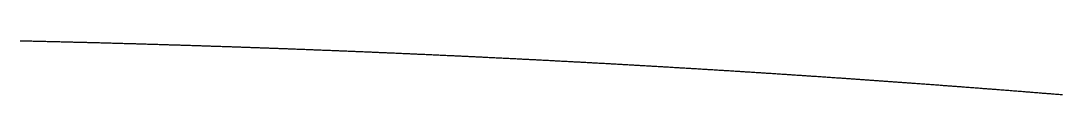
# Model space of a CAD drawing. Extents: x 6805096 to 46905100, y -25788412 to -58651.
# Drawn here: x 27805323 to 31115531, y -242773 to -72331 of the extents above; entities that cross this region are included whole.
import ezdxf

# ---------------------------------------------------------------- set-up
doc = ezdxf.new("R2010")
doc.units = 0

msp = doc.modelspace()

# ---------------------------------------------------------------- linework, layer by layer
at = {"layer": 'Layer 1'}
for p, q in [((27807176.911438, -72413.077651), (27803468.530055, -72331.297806)), ((27810885.290159, -72495.101242), (27807176.911438, -72413.077651)), ((27814593.666208, -72577.368578), (27810885.290159, -72495.101242)), ((27818302.039571, -72659.879661), (27814593.666208, -72577.368578)), ((27822010.410236, -72742.63449), (27818302.039571, -72659.879661)), ((27825718.778192, -72825.633065), (27822010.410236, -72742.63449)), ((27829427.143426, -72908.875387), (27825718.778192, -72825.633065)), ((27833135.505927, -72992.361457), (27829427.143426, -72908.875387)), ((27836843.865681, -73076.091274), (27833135.505927, -72992.361457)), ((27840552.222678, -73160.064838), (27836843.865681, -73076.091274)), ((27844260.576904, -73244.282151), (27840552.222678, -73160.064838)), ((27847968.928348, -73328.743212), (27844260.576904, -73244.282151)), ((27851677.276998, -73413.448022), (27847968.928348, -73328.743212)), ((27855385.622841, -73498.39658), (27851677.276998, -73413.448022)), ((27859093.965866, -73583.588888), (27855385.622841, -73498.39658)), ((27862802.30606, -73669.024945), (27859093.965866, -73583.588888)), ((27866510.643412, -73754.704752), (27862802.30606, -73669.024945)), ((27870218.977908, -73840.628309), (27866510.643412, -73754.704752)), ((27873927.309538, -73926.795617), (27870218.977908, -73840.628309)), ((27877635.638288, -74013.206675), (27873927.309538, -73926.795617)), ((27881343.964147, -74099.861484), (27877635.638288, -74013.206675)), ((27885052.287103, -74186.760044), (27881343.964147, -74099.861484)), ((27888760.607143, -74273.902356), (27885052.287103, -74186.760044)), ((27892468.924256, -74361.288419), (27888760.607143, -74273.902356)), ((27896177.238429, -74448.918234), (27892468.924256, -74361.288419)), ((27899885.549651, -74536.791802), (27896177.238429, -74448.918234)), ((27903593.857908, -74624.909123), (27899885.549651, -74536.791802)), ((27907302.16319, -74713.270196), (27903593.857908, -74624.909123)), ((27911010.465483, -74801.875023), (27907302.16319, -74713.270196)), ((27914718.764776, -74890.723603), (27911010.465483, -74801.875023)), ((27918427.061057, -74979.815937), (27914718.764776, -74890.723603)), ((27922135.354313, -75069.152025), (27918427.061057, -74979.815937)), ((27925843.644533, -75158.731868), (27922135.354313, -75069.152025)), ((27929551.931704, -75248.555465), (27925843.644533, -75158.731868)), ((27933260.215815, -75338.622817), (27929551.931704, -75248.555465)), ((27936968.496853, -75428.933924), (27933260.215815, -75338.622817)), ((27940676.774805, -75519.488787), (27936968.496853, -75428.933924)), ((27944385.049661, -75610.287405), (27940676.774805, -75519.488787)), ((27948093.321407, -75701.32978), (27944385.049661, -75610.287405)), ((27951801.590032, -75792.615911), (27948093.321407, -75701.32978)), ((27955509.855523, -75884.145799), (27951801.590032, -75792.615911)), ((27959218.11787, -75975.919444), (27955509.855523, -75884.145799)), ((27962926.377058, -76067.936846), (27959218.11787, -75975.919444)), ((27966634.633077, -76160.198005), (27962926.377058, -76067.936846)), ((27970342.885913, -76252.702923), (27966634.633077, -76160.198005)), ((27974051.135556, -76345.451598), (27970342.885913, -76252.702923)), ((27977759.381993, -76438.444032), (27974051.135556, -76345.451598)), ((27981467.625211, -76531.680225), (27977759.381993, -76438.444032)), ((27985175.8652, -76625.160176), (27981467.625211, -76531.680225)), ((27988884.101945, -76718.883887), (27985175.8652, -76625.160176)), ((27992592.335437, -76812.851358), (27988884.101945, -76718.883887)), ((27996300.565661, -76907.062588), (27992592.335437, -76812.851358)), ((28000008.792607, -77001.517578), (27996300.565661, -76907.062588)), ((28003717.016262, -77096.216329), (28000008.792607, -77001.517578)), ((28007425.236614, -77191.158841), (28003717.016262, -77096.216329)), ((28011133.453651, -77286.345113), (28007425.236614, -77191.158841)), ((28014841.667361, -77381.775147), (28011133.453651, -77286.345113)), ((28018549.877732, -77477.448942), (28014841.667361, -77381.775147)), ((28022258.084751, -77573.3665), (28018549.877732, -77477.448942)), ((28025966.288406, -77669.527819), (28022258.084751, -77573.3665)), ((28029674.488686, -77765.932901), (28025966.288406, -77669.527819)), ((28033382.685578, -77862.581745), (28029674.488686, -77765.932901)), ((28037090.879071, -77959.474353), (28033382.685578, -77862.581745)), ((28040799.069151, -78056.610724), (28037090.879071, -77959.474353)), ((28044507.255808, -78153.990858), (28040799.069151, -78056.610724)), ((28048215.439028, -78251.614757), (28044507.255808, -78153.990858)), ((28051923.6188, -78349.482419), (28048215.439028, -78251.614757)), ((28055631.795111, -78447.593846), (28051923.6188, -78349.482419)), ((28059339.96795, -78545.949038), (28055631.795111, -78447.593846)), ((28063048.137305, -78644.547994), (28059339.96795, -78545.949038)), ((28066756.303162, -78743.390717), (28063048.137305, -78644.547994)), ((28070464.465511, -78842.477204), (28066756.303162, -78743.390717)), ((28074172.624339, -78941.807458), (28070464.465511, -78842.477204)), ((28077880.779634, -79041.381478), (28074172.624339, -78941.807458)), ((28081588.931384, -79141.199264), (28077880.779634, -79041.381478)), ((28085297.079576, -79241.260817), (28081588.931384, -79141.199264)), ((28089005.224199, -79341.566137), (28085297.079576, -79241.260817)), ((28092713.36524, -79442.115224), (28089005.224199, -79341.566137)), ((28096421.502688, -79542.908079), (28092713.36524, -79442.115224)), ((28100129.636531, -79643.944702), (28096421.502688, -79542.908079)), ((28103837.766755, -79745.225093), (28100129.636531, -79643.944702)), ((28107545.893349, -79846.749252), (28103837.766755, -79745.225093)), ((28111254.016302, -79948.517181), (28107545.893349, -79846.749252)), ((28114962.1356, -80050.528878), (28111254.016302, -79948.517181)), ((28118670.251232, -80152.784345), (28114962.1356, -80050.528878)), ((28122378.363185, -80255.283581), (28118670.251232, -80152.784345)), ((28126086.471449, -80358.026588), (28122378.363185, -80255.283581)), ((28129794.576009, -80461.013364), (28126086.471449, -80358.026588)), ((28133502.676855, -80564.243911), (28129794.576009, -80461.013364)), ((28137210.773974, -80667.718229), (28133502.676855, -80564.243911)), ((28140918.867354, -80771.436318), (28137210.773974, -80667.718229)), ((28144626.956983, -80875.398178), (28140918.867354, -80771.436318)), ((28148335.042849, -80979.60381), (28144626.956983, -80875.398178)), ((28152043.124939, -81084.053214), (28148335.042849, -80979.60381)), ((28155751.203242, -81188.74639), (28152043.124939, -81084.053214)), ((28159459.277746, -81293.683339), (28155751.203242, -81188.74639)), ((28163167.348438, -81398.86406), (28159459.277746, -81293.683339)), ((28166875.415307, -81504.288554), (28163167.348438, -81398.86406)), ((28170583.47834, -81609.956822), (28166875.415307, -81504.288554)), ((28174291.537524, -81715.868864), (28170583.47834, -81609.956822)), ((28177999.592849, -81822.024679), (28174291.537524, -81715.868864)), ((28181707.644302, -81928.424269), (28177999.592849, -81822.024679)), ((28185415.69187, -82035.067633), (28181707.644302, -81928.424269)), ((28189123.735542, -82141.954773), (28185415.69187, -82035.067633)), ((28192831.775305, -82249.085687), (28189123.735542, -82141.954773)), ((28196539.811148, -82356.460376), (28192831.775305, -82249.085687)), ((28200247.843058, -82464.078842), (28196539.811148, -82356.460376)), ((28203955.871024, -82571.941083), (28200247.843058, -82464.078842)), ((28207663.895032, -82680.047101), (28203955.871024, -82571.941083)), ((28211371.915072, -82788.396895), (28207663.895032, -82680.047101)), ((28215079.93113, -82896.990466), (28211371.915072, -82788.396895)), ((28218787.943195, -83005.827814), (28215079.93113, -82896.990466)), ((28222495.951255, -83114.908939), (28218787.943195, -83005.827814)), ((28226203.955298, -83224.233842), (28222495.951255, -83114.908939)), ((28229911.95531, -83333.802523), (28226203.955298, -83224.233842)), ((28233619.951281, -83443.614983), (28229911.95531, -83333.802523)), ((28237327.943199, -83553.671221), (28233619.951281, -83443.614983)), ((28241035.93105, -83663.971238), (28237327.943199, -83553.671221)), ((28244743.914824, -83774.515034), (28241035.93105, -83663.971238)), ((28248451.894507, -83885.302609), (28244743.914824, -83774.515034)), ((28252159.870088, -83996.333964), (28248451.894507, -83885.302609)), ((28255867.841555, -84107.609099), (28252159.870088, -83996.333964)), ((28259575.808895, -84219.128015), (28255867.841555, -84107.609099)), ((28263283.772097, -84330.890711), (28259575.808895, -84219.128015)), ((28266991.731148, -84442.897188), (28263283.772097, -84330.890711)), ((28270699.686036, -84555.147446), (28266991.731148, -84442.897188)), ((28274407.636749, -84667.641485), (28270699.686036, -84555.147446)), ((28278115.583276, -84780.379306), (28274407.636749, -84667.641485)), ((28281823.525603, -84893.36091), (28278115.583276, -84780.379306)), ((28285531.463719, -85006.586295), (28281823.525603, -84893.36091)), ((28289239.397611, -85120.055463), (28285531.463719, -85006.586295)), ((28292947.327269, -85233.768414), (28289239.397611, -85120.055463)), ((28296655.252678, -85347.725149), (28292947.327269, -85233.768414)), ((28300363.173829, -85461.925666), (28296655.252678, -85347.725149)), ((28304071.090707, -85576.369968), (28300363.173829, -85461.925666)), ((28307779.003301, -85691.058053), (28304071.090707, -85576.369968)), ((28311486.9116, -85805.989923), (28307779.003301, -85691.058053)), ((28315194.81559, -85921.165577), (28311486.9116, -85805.989923)), ((28318902.71526, -86036.585017), (28315194.81559, -85921.165577)), ((28322610.610598, -86152.248241), (28318902.71526, -86036.585017)), ((28326318.501591, -86268.155251), (28322610.610598, -86152.248241)), ((28330026.388228, -86384.306047), (28326318.501591, -86268.155251)), ((28333734.270496, -86500.700628), (28330026.388228, -86384.306047)), ((28337442.148384, -86617.338997), (28333734.270496, -86500.700628)), ((28341150.021878, -86734.221151), (28337442.148384, -86617.338997)), ((28344857.890968, -86851.347093), (28341150.021878, -86734.221151)), ((28348565.75564, -86968.716822), (28344857.890968, -86851.347093)), ((28352273.615883, -87086.330338), (28348565.75564, -86968.716822)), ((28355981.471685, -87204.187642), (28352273.615883, -87086.330338)), ((28359689.323034, -87322.288735), (28355981.471685, -87204.187642)), ((28363397.169917, -87440.633615), (28359689.323034, -87322.288735)), ((28367105.012322, -87559.222284), (28363397.169917, -87440.633615)), ((28370812.850238, -87678.054743), (28367105.012322, -87559.222284)), ((28374520.683651, -87797.13099), (28370812.850238, -87678.054743)), ((28378228.512551, -87916.451027), (28374520.683651, -87797.13099)), ((28381936.336925, -88036.014853), (28378228.512551, -87916.451027)), ((28385644.15676, -88155.82247), (28381936.336925, -88036.014853)), ((28389351.972046, -88275.873877), (28385644.15676, -88155.82247)), ((28393059.782768, -88396.169075), (28389351.972046, -88275.873877)), ((28396767.588917, -88516.708064), (28393059.782768, -88396.169075)), ((28400475.390478, -88637.490844), (28396767.588917, -88516.708064)), ((28404183.187441, -88758.517415), (28400475.390478, -88637.490844)), ((28407890.979793, -88879.787779), (28404183.187441, -88758.517415)), ((28411598.767522, -89001.301934), (28407890.979793, -88879.787779)), ((28415306.550616, -89123.059882), (28411598.767522, -89001.301934)), ((28419014.329063, -89245.061622), (28415306.550616, -89123.059882)), ((28422722.102851, -89367.307156), (28419014.329063, -89245.061622)), ((28426429.871967, -89489.796483), (28422722.102851, -89367.307156)), ((28430137.636399, -89612.529603), (28426429.871967, -89489.796483)), ((28433845.396136, -89735.506517), (28430137.636399, -89612.529603)), ((28437553.151166, -89858.727225), (28433845.396136, -89735.506517)), ((28441260.901475, -89982.191728), (28437553.151166, -89858.727225)), ((28444968.647052, -90105.900025), (28441260.901475, -89982.191728)), ((28448676.387886, -90229.852117), (28444968.647052, -90105.900025)), ((28452384.123963, -90354.048005), (28448676.387886, -90229.852117)), ((28456091.855272, -90478.487688), (28452384.123963, -90354.048005)), ((28459799.581801, -90603.171167), (28456091.855272, -90478.487688)), ((28463507.303537, -90728.098442), (28459799.581801, -90603.171167)), ((28467215.020468, -90853.269513), (28463507.303537, -90728.098442)), ((28470922.732583, -90978.684381), (28467215.020468, -90853.269513)), ((28474630.439869, -91104.343047), (28470922.732583, -90978.684381)), ((28478338.142314, -91230.245509), (28474630.439869, -91104.343047)), ((28482045.839906, -91356.391769), (28478338.142314, -91230.245509)), ((28485753.532632, -91482.781827), (28482045.839906, -91356.391769)), ((28489461.220482, -91609.415683), (28485753.532632, -91482.781827)), ((28493168.903442, -91736.293338), (28489461.220482, -91609.415683)), ((28496876.5815, -91863.414791), (28493168.903442, -91736.293338)), ((28500584.254645, -91990.780043), (28496876.5815, -91863.414791)), ((28504291.922865, -92118.389095), (28500584.254645, -91990.780043)), ((28507999.586146, -92246.241946), (28504291.922865, -92118.389095)), ((28511707.244477, -92374.338597), (28507999.586146, -92246.241946)), ((28515414.897847, -92502.679048), (28511707.244477, -92374.338597)), ((28519122.546242, -92631.263299), (28515414.897847, -92502.679048)), ((28522830.189651, -92760.091352), (28519122.546242, -92631.263299)), ((28526537.828062, -92889.163205), (28522830.189651, -92760.091352)), ((28530245.461462, -93018.47886), (28526537.828062, -92889.163205)), ((28533953.08984, -93148.038316), (28530245.461462, -93018.47886)), ((28537660.713183, -93277.841574), (28533953.08984, -93148.038316)), ((28541368.331479, -93407.888635), (28537660.713183, -93277.841574)), ((28545075.944716, -93538.179498), (28541368.331479, -93407.888635)), ((28548783.552882, -93668.714163), (28545075.944716, -93538.179498)), ((28552491.155965, -93799.492632), (28548783.552882, -93668.714163)), ((28556198.753953, -93930.514904), (28552491.155965, -93799.492632)), ((28559906.346833, -94061.780979), (28556198.753953, -93930.514904)), ((28563613.934594, -94193.290859), (28559906.346833, -94061.780979)), ((28567321.517223, -94325.044543), (28563613.934594, -94193.290859)), ((28571029.094709, -94457.042031), (28567321.517223, -94325.044543)), ((28574736.667038, -94589.283324), (28571029.094709, -94457.042031)), ((28578444.2342, -94721.768422), (28574736.667038, -94589.283324)), ((28582151.796182, -94854.497325), (28578444.2342, -94721.768422)), ((28585859.352972, -94987.470034), (28582151.796182, -94854.497325)), ((28589566.904557, -95120.686549), (28585859.352972, -94987.470034)), ((28593274.450926, -95254.14687), (28589566.904557, -95120.686549)), ((28596981.992067, -95387.850998), (28593274.450926, -95254.14687)), ((28600689.527967, -95521.798932), (28596981.992067, -95387.850998)), ((28604397.058615, -95655.990674), (28600689.527967, -95521.798932)), ((28608104.583997, -95790.426223), (28604397.058615, -95655.990674)), ((28611812.104103, -95925.105579), (28608104.583997, -95790.426223)), ((28615519.61892, -96060.028744), (28611812.104103, -95925.105579)), ((28619227.128435, -96195.195716), (28615519.61892, -96060.028744)), ((28622934.632637, -96330.606498), (28619227.128435, -96195.195716)), ((28626642.131514, -96466.261088), (28622934.632637, -96330.606498)), ((28630349.625054, -96602.159487), (28626642.131514, -96466.261088)), ((28634057.113244, -96738.301695), (28630349.625054, -96602.159487)), ((28637764.596072, -96874.687713), (28634057.113244, -96738.301695)), ((28641472.073527, -97011.317541), (28637764.596072, -96874.687713)), ((28645179.545595, -97148.19118), (28641472.073527, -97011.317541)), ((28648887.012266, -97285.308629), (28645179.545595, -97148.19118)), ((28652594.473526, -97422.669888), (28648887.012266, -97285.308629)), ((28656301.929364, -97560.274959), (28652594.473526, -97422.669888)), ((28660009.379768, -97698.123841), (28656301.929364, -97560.274959)), ((28663716.824726, -97836.216535), (28660009.379768, -97698.123841)), ((28667424.264225, -97974.553041), (28663716.824726, -97836.216535)), ((28671131.698253, -98113.133359), (28667424.264225, -97974.553041)), ((28674839.126798, -98251.95749), (28671131.698253, -98113.133359)), ((28678546.549849, -98391.025433), (28674839.126798, -98251.95749)), ((28682253.967393, -98530.33719), (28678546.549849, -98391.025433)), ((28685961.379417, -98669.89276), (28682253.967393, -98530.33719)), ((28689668.78591, -98809.692144), (28685961.379417, -98669.89276)), ((28693376.18686, -98949.735342), (28689668.78591, -98809.692144)), ((28697083.582255, -99090.022354), (28693376.18686, -98949.735342)), ((28700790.972082, -99230.55318), (28697083.582255, -99090.022354)), ((28704498.356329, -99371.327822), (28700790.972082, -99230.55318)), ((28708205.734984, -99512.346278), (28704498.356329, -99371.327822)), ((28711913.108036, -99653.60855), (28708205.734984, -99512.346278)), ((28715620.475472, -99795.114638), (28711913.108036, -99653.60855)), ((28719327.837279, -99936.864541), (28715620.475472, -99795.114638)), ((28723035.193447, -100078.858261), (28719327.837279, -99936.864541)), ((28726742.543962, -100221.095798), (28723035.193447, -100078.858261)), ((28730449.888812, -100363.577151), (28726742.543962, -100221.095798)), ((28734157.227986, -100506.302322), (28730449.888812, -100363.577151)), ((28737864.561472, -100649.27131), (28734157.227986, -100506.302322)), ((28741571.889256, -100792.484116), (28737864.561472, -100649.27131)), ((28745279.211328, -100935.94074), (28741571.889256, -100792.484116)), ((28748986.527675, -101079.641182), (28745279.211328, -100935.94074)), ((28752693.838285, -101223.585443), (28748986.527675, -101079.641182)), ((28756401.143145, -101367.773522), (28752693.838285, -101223.585443)), ((28760108.442245, -101512.205421), (28756401.143145, -101367.773522)), ((28763815.73557, -101656.881139), (28760108.442245, -101512.205421)), ((28767523.023111, -101801.800677), (28763815.73557, -101656.881139)), ((28771230.304853, -101946.964035), (28767523.023111, -101801.800677)), ((28774937.580786, -102092.371213), (28771230.304853, -101946.964035)), ((28778644.850897, -102238.022212), (28774937.580786, -102092.371213)), ((28782352.115174, -102383.917032), (28778644.850897, -102238.022212)), ((28786059.373605, -102530.055673), (28782352.115174, -102383.917032)), ((28789766.626178, -102676.438136), (28786059.373605, -102530.055673)), ((28793473.872881, -102823.06442), (28789766.626178, -102676.438136)), ((28797181.113701, -102969.934526), (28793473.872881, -102823.06442)), ((28800888.348626, -103117.048455), (28797181.113701, -102969.934526)), ((28804595.577645, -103264.406206), (28800888.348626, -103117.048455)), ((28808302.800745, -103412.00778), (28804595.577645, -103264.406206)), ((28812010.017915, -103559.853178), (28808302.800745, -103412.00778)), ((28815717.229141, -103707.942399), (28812010.017915, -103559.853178)), ((28819424.434412, -103856.275443), (28815717.229141, -103707.942399)), ((28823131.633717, -104004.852312), (28819424.434412, -103856.275443)), ((28826838.827041, -104153.673005), (28823131.633717, -104004.852312)), ((28830546.014375, -104302.737523), (28826838.827041, -104153.673005)), ((28834253.195705, -104452.045865), (28830546.014375, -104302.737523)), ((28837960.371019, -104601.598033), (28834253.195705, -104452.045865)), ((28841667.540306, -104751.394027), (28837960.371019, -104601.598033)), ((28845374.703553, -104901.433846), (28841667.540306, -104751.394027)), ((28849081.860747, -105051.717491), (28845374.703553, -104901.433846)), ((28852789.011878, -105202.244963), (28849081.860747, -105051.717491)), ((28856496.156933, -105353.016261), (28852789.011878, -105202.244963)), ((28860203.295899, -105504.031386), (28856496.156933, -105353.016261)), ((28863910.428765, -105655.290339), (28860203.295899, -105504.031386)), ((28867617.555518, -105806.793119), (28863910.428765, -105655.290339)), ((28871324.676147, -105958.539727), (28867617.555518, -105806.793119)), ((28875031.790639, -106110.530163), (28871324.676147, -105958.539727)), ((28878738.898982, -106262.764427), (28875031.790639, -106110.530163)), ((28882446.001165, -106415.24252), (28878738.898982, -106262.764427)), ((28886153.097174, -106567.964442), (28882446.001165, -106415.24252)), ((28889860.186998, -106720.930193), (28886153.097174, -106567.964442)), ((28893567.270625, -106874.139774), (28889860.186998, -106720.930193)), ((28897274.348042, -107027.593184), (28893567.270625, -106874.139774)), ((28900981.419238, -107181.290425), (28897274.348042, -107027.593184)), ((28904688.484201, -107335.231496), (28900981.419238, -107181.290425)), ((28908395.542917, -107489.416398), (28904688.484201, -107335.231496)), ((28912102.595376, -107643.845131), (28908395.542917, -107489.416398)), ((28915809.641565, -107798.517695), (28912102.595376, -107643.845131)), ((28919516.681472, -107953.43409), (28915809.641565, -107798.517695)), ((28923223.715085, -108108.594318), (28919516.681472, -107953.43409)), ((28926930.742391, -108263.998377), (28923223.715085, -108108.594318)), ((28930637.763379, -108419.646269), (28926930.742391, -108263.998377)), ((28934344.778037, -108575.537994), (28930637.763379, -108419.646269)), ((28938051.786352, -108731.673551), (28934344.778037, -108575.537994)), ((28941758.788312, -108888.052942), (28938051.786352, -108731.673551)), ((28945465.783906, -109044.676167), (28941758.788312, -108888.052942)), ((28949172.77312, -109201.543225), (28945465.783906, -109044.676167)), ((28952879.755944, -109358.654118), (28949172.77312, -109201.543225)), ((28956586.732364, -109516.008845), (28952879.755944, -109358.654118)), ((28960293.702369, -109673.607406), (28956586.732364, -109516.008845)), ((28964000.665947, -109831.449803), (28960293.702369, -109673.607406)), ((28967707.623085, -109989.536035), (28964000.665947, -109831.449803)), ((28971414.573772, -110147.866103), (28967707.623085, -109989.536035)), ((28975121.517995, -110306.440006), (28971414.573772, -110147.866103)), ((28978828.455742, -110465.257746), (28975121.517995, -110306.440006)), ((28982535.387002, -110624.319322), (28978828.455742, -110465.257746)), ((28986242.311761, -110783.624735), (28982535.387002, -110624.319322)), ((28989949.230008, -110943.173985), (28986242.311761, -110783.624735)), ((28993656.141731, -111102.967072), (28989949.230008, -110943.173985)), ((28997363.046918, -111263.003996), (28993656.141731, -111102.967072)), ((29001069.945556, -111423.284759), (28997363.046918, -111263.003996)), ((29004776.837633, -111583.80936), (29001069.945556, -111423.284759)), ((29008483.723138, -111744.577799), (29004776.837633, -111583.80936)), ((29012190.602058, -111905.590077), (29008483.723138, -111744.577799)), ((29015897.474382, -112066.846194), (29012190.602058, -111905.590077)), ((29019604.340096, -112228.346151), (29015897.474382, -112066.846194)), ((29023311.199189, -112390.089947), (29019604.340096, -112228.346151)), ((29027018.051649, -112552.077583), (29023311.199189, -112390.089947)), ((29030724.897463, -112714.309059), (29027018.051649, -112552.077583)), ((29034431.73662, -112876.784375), (29030724.897463, -112714.309059)), ((29038138.569108, -113039.503533), (29034431.73662, -112876.784375)), ((29041845.394913, -113202.466531), (29038138.569108, -113039.503533)), ((29045552.214025, -113365.673371), (29041845.394913, -113202.466531)), ((29049259.026431, -113529.124053), (29045552.214025, -113365.673371)), ((29052965.832119, -113692.818576), (29049259.026431, -113529.124053)), ((29056672.631077, -113856.756941), (29052965.832119, -113692.818576)), ((29060379.423293, -114020.939149), (29056672.631077, -113856.756941)), ((29064086.208755, -114185.3652), (29060379.423293, -114020.939149)), ((29067792.98745, -114350.035094), (29064086.208755, -114185.3652)), ((29071499.759366, -114514.948832), (29067792.98745, -114350.035094)), ((29075206.524492, -114680.106412), (29071499.759366, -114514.948832)), ((29078913.282815, -114845.507837), (29075206.524492, -114680.106412)), ((29082620.034323, -115011.153106), (29078913.282815, -114845.507837)), ((29086326.779004, -115177.04222), (29082620.034323, -115011.153106)), ((29090033.516846, -115343.175179), (29086326.779004, -115177.04222)), ((29093740.247837, -115509.551982), (29090033.516846, -115343.175179)), ((29097446.971964, -115676.172631), (29093740.247837, -115509.551982)), ((29101153.689216, -115843.037125), (29097446.971964, -115676.172631)), ((29104860.399581, -116010.145466), (29101153.689216, -115843.037125)), ((29108567.103046, -116177.497653), (29104860.399581, -116010.145466)), ((29112273.799599, -116345.093686), (29108567.103046, -116177.497653)), ((29115980.489228, -116512.933566), (29112273.799599, -116345.093686)), ((29119687.171921, -116681.017293), (29115980.489228, -116512.933566)), ((29123393.847666, -116849.344868), (29119687.171921, -116681.017293)), ((29127100.516451, -117017.91629), (29123393.847666, -116849.344868)), ((29130807.178264, -117186.73156), (29127100.516451, -117017.91629)), ((29134513.833092, -117355.790679), (29130807.178264, -117186.73156)), ((29138220.480924, -117525.093646), (29134513.833092, -117355.790679)), ((29141927.121747, -117694.640462), (29138220.480924, -117525.093646)), ((29145633.755549, -117864.431127), (29141927.121747, -117694.640462)), ((29149340.382318, -118034.465641), (29145633.755549, -117864.431127)), ((29153047.002043, -118204.744005), (29149340.382318, -118034.465641)), ((29156753.61471, -118375.26622), (29153047.002043, -118204.744005)), ((29160460.220308, -118546.032284), (29156753.61471, -118375.26622)), ((29164166.818825, -118717.042199), (29160460.220308, -118546.032284)), ((29167873.410248, -118888.295965), (29164166.818825, -118717.042199)), ((29171579.994566, -119059.793582), (29167873.410248, -118888.295965)), ((29175286.571767, -119231.53505), (29171579.994566, -119059.793582)), ((29178993.141837, -119403.52037), (29175286.571767, -119231.53505)), ((29182699.704766, -119575.749542), (29178993.141837, -119403.52037)), ((29186406.26054, -119748.222567), (29182699.704766, -119575.749542)), ((29190112.809149, -119920.939443), (29186406.26054, -119748.222567)), ((29193819.350579, -120093.900173), (29190112.809149, -119920.939443)), ((29197525.88482, -120267.104756), (29193819.350579, -120093.900173)), ((29201232.411857, -120440.553193), (29197525.88482, -120267.104756)), ((29204938.93168, -120614.245483), (29201232.411857, -120440.553193)), ((29208645.444277, -120788.181627), (29204938.93168, -120614.245483)), ((29212351.949635, -120962.361625), (29208645.444277, -120788.181627)), ((29216058.447742, -121136.785478), (29212351.949635, -120962.361625)), ((29219764.938586, -121311.453186), (29216058.447742, -121136.785478)), ((29223471.422155, -121486.36475), (29219764.938586, -121311.453186)), ((29227177.898437, -121661.520168), (29223471.422155, -121486.36475)), ((29230884.367419, -121836.919442), (29227177.898437, -121661.520168)), ((29234590.82909, -122012.562573), (29230884.367419, -121836.919442)), ((29238297.283438, -122188.449559), (29234590.82909, -122012.562573)), ((29242003.73045, -122364.580403), (29238297.283438, -122188.449559)), ((29245710.170114, -122540.955103), (29242003.73045, -122364.580403)), ((29249416.602419, -122717.57366), (29245710.170114, -122540.955103)), ((29253123.027351, -122894.436075), (29249416.602419, -122717.57366)), ((29256829.4449, -123071.542348), (29253123.027351, -122894.436075)), ((29260535.855052, -123248.892478), (29256829.4449, -123071.542348)), ((29264242.257796, -123426.486467), (29260535.855052, -123248.892478)), ((29267948.653119, -123604.324315), (29264242.257796, -123426.486467)), ((29271655.04101, -123782.406021), (29267948.653119, -123604.324315)), ((29275361.421457, -123960.731587), (29271655.04101, -123782.406021)), ((29279067.794447, -124139.301012), (29275361.421457, -123960.731587)), ((29282774.159968, -124318.114297), (29279067.794447, -124139.301012)), ((29286480.518008, -124497.171442), (29282774.159968, -124318.114297)), ((29290186.868555, -124676.472448), (29286480.518008, -124497.171442)), ((29293893.211597, -124856.017314), (29290186.868555, -124676.472448)), ((29297599.547121, -125035.806041), (29293893.211597, -124856.017314)), ((29301305.875116, -125215.838629), (29297599.547121, -125035.806041)), ((29305012.19557, -125396.115079), (29301305.875116, -125215.838629)), ((29308718.50847, -125576.63539), (29305012.19557, -125396.115079)), ((29312424.813804, -125757.399564), (29308718.50847, -125576.63539)), ((29316131.111561, -125938.4076), (29312424.813804, -125757.399564)), ((29319837.401728, -126119.659499), (29316131.111561, -125938.4076)), ((29323543.684292, -126301.15526), (29319837.401728, -126119.659499)), ((29327249.959243, -126482.894885), (29323543.684292, -126301.15526)), ((29330956.226567, -126664.878373), (29327249.959243, -126482.894885)), ((29334662.486253, -126847.105725), (29330956.226567, -126664.878373)), ((29338368.738288, -127029.576942), (29334662.486253, -126847.105725)), ((29342074.982661, -127212.292022), (29338368.738288, -127029.576942)), ((29345781.219359, -127395.250967), (29342074.982661, -127212.292022)), ((29349487.44837, -127578.453778), (29345781.219359, -127395.250967)), ((29353193.669682, -127761.900453), (29349487.44837, -127578.453778)), ((29356899.883284, -127945.590994), (29353193.669682, -127761.900453)), ((29360606.089162, -128129.525401), (29356899.883284, -127945.590994)), ((29364312.287305, -128313.703674), (29360606.089162, -128129.525401)), ((29368018.4777, -128498.125813), (29364312.287305, -128313.703674)), ((29371724.660336, -128682.791819), (29368018.4777, -128498.125813)), ((29375430.835201, -128867.701693), (29371724.660336, -128682.791819)), ((29379137.002282, -129052.855433), (29375430.835201, -128867.701693)), ((29382843.161567, -129238.253041), (29379137.002282, -129052.855433)), ((29386549.313044, -129423.894516), (29382843.161567, -129238.253041)), ((29390255.456701, -129609.77986), (29386549.313044, -129423.894516)), ((29393961.592526, -129795.909072), (29390255.456701, -129609.77986)), ((29397667.720507, -129982.282153), (29393961.592526, -129795.909072)), ((29401373.840631, -130168.899103), (29397667.720507, -129982.282153)), ((29405079.952887, -130355.759923), (29401373.840631, -130168.899103)), ((29408786.057262, -130542.864611), (29405079.952887, -130355.759923)), ((29412492.153745, -130730.21317), (29408786.057262, -130542.864611)), ((29416198.242323, -130917.805599), (29412492.153745, -130730.21317)), ((29419904.322984, -131105.641898), (29416198.242323, -130917.805599)), ((29423610.395716, -131293.722068), (29419904.322984, -131105.641898)), ((29427316.460506, -131482.046109), (29423610.395716, -131293.722068)), ((29431022.517344, -131670.614021), (29427316.460506, -131482.046109)), ((29434728.566216, -131859.425805), (29431022.517344, -131670.614021)), ((29438434.607111, -132048.481461), (29434728.566216, -131859.425805)), ((29442140.640016, -132237.780989), (29438434.607111, -132048.481461)), ((29445846.66492, -132427.324389), (29442140.640016, -132237.780989)), ((29449552.68181, -132617.111662), (29445846.66492, -132427.324389)), ((29453258.690674, -132807.142808), (29449552.68181, -132617.111662)), ((29456964.6915, -132997.417828), (29453258.690674, -132807.142808)), ((29460670.684276, -133187.936721), (29456964.6915, -132997.417828)), ((29464376.668989, -133378.699488), (29460670.684276, -133187.936721)), ((29468082.645628, -133569.706129), (29464376.668989, -133378.699488)), ((29471788.614181, -133760.956644), (29468082.645628, -133569.706129)), ((29475494.574636, -133952.451034), (29471788.614181, -133760.956644)), ((29479200.526979, -134144.1893), (29475494.574636, -133952.451034)), ((29482906.4712, -134336.17144), (29479200.526979, -134144.1893)), ((29486612.407286, -134528.397457), (29482906.4712, -134336.17144)), ((29490318.335225, -134720.867349), (29486612.407286, -134528.397457)), ((29494024.255005, -134913.581117), (29490318.335225, -134720.867349)), ((29497730.166614, -135106.538762), (29494024.255005, -134913.581117)), ((29501436.070039, -135299.740284), (29497730.166614, -135106.538762)), ((29505141.965269, -135493.185682), (29501436.070039, -135299.740284)), ((29508847.852291, -135686.874958), (29505141.965269, -135493.185682)), ((29512553.731094, -135880.808112), (29508847.852291, -135686.874958)), ((29516259.601665, -136074.985144), (29512553.731094, -135880.808112)), ((29519965.463992, -136269.406054), (29516259.601665, -136074.985144)), ((29523671.318063, -136464.070842), (29519965.463992, -136269.406054)), ((29527377.163866, -136658.979509), (29523671.318063, -136464.070842)), ((29531083.001389, -136854.132055), (29527377.163866, -136658.979509)), ((29534788.830619, -137049.528481), (29531083.001389, -136854.132055)), ((29538494.651545, -137245.168786), (29534788.830619, -137049.528481)), ((29542200.464155, -137441.052971), (29538494.651545, -137245.168786)), ((29545906.268436, -137637.181036), (29542200.464155, -137441.052971)), ((29549612.064376, -137833.552982), (29545906.268436, -137637.181036)), ((29553317.851963, -138030.168809), (29549612.064376, -137833.552982)), ((29557023.631186, -138227.028516), (29553317.851963, -138030.168809)), ((29560729.402031, -138424.132105), (29557023.631186, -138227.028516)), ((29564435.164487, -138621.479576), (29560729.402031, -138424.132105)), ((29568140.918542, -138819.070929), (29564435.164487, -138621.479576)), ((29571846.664183, -139016.906164), (29568140.918542, -138819.070929)), ((29575552.401399, -139214.985281), (29571846.664183, -139016.906164)), ((29579258.130177, -139413.308282), (29575552.401399, -139214.985281)), ((29582963.850506, -139611.875165), (29579258.130177, -139413.308282)), ((29586669.562372, -139810.685932), (29582963.850506, -139611.875165)), ((29590375.265765, -140009.740582), (29586669.562372, -139810.685932)), ((29594080.960671, -140209.039117), (29590375.265765, -140009.740582)), ((29597786.64708, -140408.581536), (29594080.960671, -140209.039117)), ((29601492.324978, -140608.367839), (29597786.64708, -140408.581536)), ((29605197.994353, -140808.398027), (29601492.324978, -140608.367839)), ((29608903.655195, -141008.6721), (29605197.994353, -140808.398027)), ((29612609.307489, -141209.190059), (29608903.655195, -141008.6721)), ((29616314.951225, -141409.951903), (29612609.307489, -141209.190059)), ((29620020.58639, -141610.957633), (29616314.951225, -141409.951903)), ((29623726.212972, -141812.20725), (29620020.58639, -141610.957633)), ((29627431.830959, -142013.700753), (29623726.212972, -141812.20725)), ((29631137.440339, -142215.438143), (29627431.830959, -142013.700753)), ((29634843.041099, -142417.41942), (29631137.440339, -142215.438143)), ((29638548.633228, -142619.644585), (29634843.041099, -142417.41942)), ((29642254.216714, -142822.113637), (29638548.633228, -142619.644585)), ((29645959.791544, -143024.826577), (29642254.216714, -142822.113637)), ((29649665.357706, -143227.783406), (29645959.791544, -143024.826577)), ((29653370.915188, -143430.984123), (29649665.357706, -143227.783406)), ((29657076.463979, -143634.428729), (29653370.915188, -143430.984123)), ((29660782.004065, -143838.117224), (29657076.463979, -143634.428729)), ((29664487.535436, -144042.049609), (29660782.004065, -143838.117224)), ((29668193.058078, -144246.225883), (29664487.535436, -144042.049609)), ((29671898.571979, -144450.646047), (29668193.058078, -144246.225883)), ((29675604.077128, -144655.310102), (29671898.571979, -144450.646047)), ((29679309.573513, -144860.218047), (29675604.077128, -144655.310102)), ((29683015.061121, -145065.369883), (29679309.573513, -144860.218047)), ((29686720.53994, -145270.76561), (29683015.061121, -145065.369883)), ((29690426.009958, -145476.405229), (29686720.53994, -145270.76561)), ((29694131.471163, -145682.28874), (29690426.009958, -145476.405229)), ((29697836.923542, -145888.416142), (29694131.471163, -145682.28874)), ((29701542.367085, -146094.787437), (29697836.923542, -145888.416142)), ((29705247.801778, -146301.402624), (29701542.367085, -146094.787437)), ((29708953.22761, -146508.261705), (29705247.801778, -146301.402624)), ((29712658.644568, -146715.364678), (29708953.22761, -146508.261705)), ((29716364.052641, -146922.711545), (29712658.644568, -146715.364678)), ((29720069.451815, -147130.302306), (29716364.052641, -146922.711545)), ((29723774.84208, -147338.136961), (29720069.451815, -147130.302306)), ((29727480.223422, -147546.21551), (29723774.84208, -147338.136961)), ((29731185.595831, -147754.537954), (29727480.223422, -147546.21551)), ((29734890.959293, -147963.104292), (29731185.595831, -147754.537954)), ((29738596.313797, -148171.914526), (29734890.959293, -147963.104292)), ((29742301.65933, -148380.968656), (29738596.313797, -148171.914526)), ((29746006.995881, -148590.266681), (29742301.65933, -148380.968656)), ((29749712.323437, -148799.808602), (29746006.995881, -148590.266681)), ((29753417.641987, -149009.594419), (29749712.323437, -148799.808602)), ((29757122.951517, -149219.624134), (29753417.641987, -149009.594419)), ((29760828.252016, -149429.897745), (29757122.951517, -149219.624134)), ((29764533.543473, -149640.415253), (29760828.252016, -149429.897745)), ((29768238.825874, -149851.176659), (29764533.543473, -149640.415253)), ((29771944.099207, -150062.181963), (29768238.825874, -149851.176659)), ((29775649.363462, -150273.431164), (29771944.099207, -150062.181963)), ((29779354.618624, -150484.924264), (29775649.363462, -150273.431164)), ((29783059.864683, -150696.661263), (29779354.618624, -150484.924264)), ((29786765.101626, -150908.642161), (29783059.864683, -150696.661263)), ((29790470.329441, -151120.866958), (29786765.101626, -150908.642161)), ((29794175.548117, -151333.335654), (29790470.329441, -151120.866958)), ((29797880.75764, -151546.04825), (29794175.548117, -151333.335654)), ((29801585.957998, -151759.004747), (29797880.75764, -151546.04825)), ((29805291.149181, -151972.205143), (29801585.957998, -151759.004747)), ((29808996.331175, -152185.649441), (29805291.149181, -151972.205143)), ((29812701.503968, -152399.337639), (29808996.331175, -152185.649441)), ((29816406.667549, -152613.269739), (29812701.503968, -152399.337639)), ((29820111.821905, -152827.44574), (29816406.667549, -152613.269739)), ((29823816.967024, -153041.865643), (29820111.821905, -152827.44574)), ((29827522.102894, -153256.529448), (29823816.967024, -153041.865643)), ((29831227.229503, -153471.437155), (29827522.102894, -153256.529448)), ((29834932.346839, -153686.588766), (29831227.229503, -153471.437155)), ((29838637.45489, -153901.984279), (29834932.346839, -153686.588766)), ((29842342.553643, -154117.623695), (29838637.45489, -153901.984279)), ((29846047.643086, -154333.507015), (29842342.553643, -154117.623695)), ((29849752.723208, -154549.634239), (29846047.643086, -154333.507015)), ((29853457.793996, -154766.005367), (29849752.723208, -154549.634239)), ((29857162.855438, -154982.620399), (29853457.793996, -154766.005367)), ((29860867.907522, -155199.479336), (29857162.855438, -154982.620399)), ((29864572.950236, -155416.582178), (29860867.907522, -155199.479336)), ((29868277.983568, -155633.928926), (29864572.950236, -155416.582178)), ((29871983.007505, -155851.519578), (29868277.983568, -155633.928926)), ((29875688.022036, -156069.354137), (29871983.007505, -155851.519578)), ((29879393.027149, -156287.432602), (29875688.022036, -156069.354137)), ((29883098.02283, -156505.754973), (29879393.027149, -156287.432602)), ((29886803.009069, -156724.321251), (29883098.02283, -156505.754973)), ((29890507.985853, -156943.131436), (29886803.009069, -156724.321251)), ((29894212.953171, -157162.185529), (29890507.985853, -156943.131436)), ((29897917.911009, -157381.483529), (29894212.953171, -157162.185529)), ((29901622.859356, -157601.025437), (29897917.911009, -157381.483529)), ((29905327.798199, -157820.811252), (29901622.859356, -157601.025437)), ((29909032.727527, -158040.840977), (29905327.798199, -157820.811252)), ((29912737.647328, -158261.11461), (29909032.727527, -158040.840977)), ((29916442.557589, -158481.632152), (29912737.647328, -158261.11461)), ((29920147.458298, -158702.393604), (29916442.557589, -158481.632152)), ((29923852.349443, -158923.398965), (29920147.458298, -158702.393604)), ((29927557.231012, -159144.648236), (29923852.349443, -158923.398965)), ((29931262.102994, -159366.141417), (29927557.231012, -159144.648236)), ((29934966.965375, -159587.878508), (29931262.102994, -159366.141417)), ((29938671.818143, -159809.859511), (29934966.965375, -159587.878508)), ((29942376.661288, -160032.084424), (29938671.818143, -159809.859511)), ((29946081.494796, -160254.553249), (29942376.661288, -160032.084424)), ((29949786.318655, -160477.265985), (29946081.494796, -160254.553249)), ((29953491.132853, -160700.222633), (29949786.318655, -160477.265985)), ((29957195.937379, -160923.423194), (29953491.132853, -160700.222633)), ((29960900.732219, -161146.867667), (29957195.937379, -160923.423194)), ((29964605.517363, -161370.556052), (29960900.732219, -161146.867667)), ((29968310.292797, -161594.488351), (29964605.517363, -161370.556052)), ((29972015.05851, -161818.664563), (29968310.292797, -161594.488351)), ((29975719.81449, -162043.084689), (29972015.05851, -161818.664563)), ((29979424.560724, -162267.748729), (29975719.81449, -162043.084689)), ((29983129.2972, -162492.656682), (29979424.560724, -162267.748729)), ((29986834.023907, -162717.808551), (29983129.2972, -162492.656682)), ((29990538.740832, -162943.204334), (29986834.023907, -162717.808551)), ((29994243.447962, -163168.844032), (29990538.740832, -162943.204334)), ((29997948.145287, -163394.727646), (29994243.447962, -163168.844032)), ((30001652.832794, -163620.855175), (29997948.145287, -163394.727646)), ((30005357.51047, -163847.22662), (30001652.832794, -163620.855175)), ((30009062.178304, -164073.841981), (30005357.51047, -163847.22662)), ((30012766.836284, -164300.701259), (30009062.178304, -164073.841981)), ((30016471.484397, -164527.804454), (30012766.836284, -164300.701259)), ((30020176.122631, -164755.151566), (30016471.484397, -164527.804454)), ((30023880.750974, -164982.742595), (30020176.122631, -164755.151566)), ((30027585.369414, -165210.577541), (30023880.750974, -164982.742595)), ((30031289.977939, -165438.656406), (30027585.369414, -165210.577541)), ((30034994.576537, -165666.979189), (30031289.977939, -165438.656406)), ((30038699.165196, -165895.545891), (30034994.576537, -165666.979189)), ((30042403.743904, -166124.356511), (30038699.165196, -165895.545891)), ((30046108.312648, -166353.41105), (30042403.743904, -166124.356511)), ((30049812.871416, -166582.709509), (30046108.312648, -166353.41105)), ((30053517.420196, -166812.251888), (30049812.871416, -166582.709509)), ((30057221.958977, -167042.038186), (30053517.420196, -166812.251888)), ((30060926.487746, -167272.068405), (30057221.958977, -167042.038186)), ((30064631.006491, -167502.342544), (30060926.487746, -167272.068405)), ((30068335.515199, -167732.860604), (30064631.006491, -167502.342544)), ((30072040.01386, -167963.622585), (30068335.515199, -167732.860604)), ((30075744.50246, -168194.628488), (30072040.01386, -167963.622585)), ((30079448.980987, -168425.878312), (30075744.50246, -168194.628488)), ((30083153.44943, -168657.372059), (30079448.980987, -168425.878312)), ((30086857.907776, -168889.109727), (30083153.44943, -168657.372059)), ((30090562.356013, -169121.091318), (30086857.907776, -168889.109727)), ((30094266.79413, -169353.316832), (30090562.356013, -169121.091318)), ((30097971.222113, -169585.78627), (30094266.79413, -169353.316832)), ((30101675.639951, -169818.49963), (30097971.222113, -169585.78627)), ((30105380.047632, -170051.456914), (30101675.639951, -169818.49963)), ((30109084.445144, -170284.658123), (30105380.047632, -170051.456914)), ((30112788.832474, -170518.103255), (30109084.445144, -170284.658123)), ((30116493.20961, -170751.792312), (30112788.832474, -170518.103255)), ((30120197.576541, -170985.725294), (30116493.20961, -170751.792312)), ((30123901.933254, -171219.902201), (30120197.576541, -170985.725294)), ((30127606.279737, -171454.323034), (30123901.933254, -171219.902201)), ((30131310.615978, -171688.987792), (30127606.279737, -171454.323034)), ((30135014.941965, -171923.896476), (30131310.615978, -171688.987792)), ((30138719.257686, -172159.049087), (30135014.941965, -171923.896476)), ((30142423.563128, -172394.445624), (30138719.257686, -172159.049087)), ((30146127.85828, -172630.086088), (30142423.563128, -172394.445624)), ((30149832.143129, -172865.97048), (30146127.85828, -172630.086088)), ((30153536.417663, -173102.098798), (30149832.143129, -172865.97048)), ((30157240.681871, -173338.471045), (30153536.417663, -173102.098798)), ((30160944.93574, -173575.087219), (30157240.681871, -173338.471045)), ((30164649.179258, -173811.947322), (30160944.93574, -173575.087219)), ((30168353.412412, -174049.051353), (30164649.179258, -173811.947322)), ((30172057.635192, -174286.399314), (30168353.412412, -174049.051353)), ((30175761.847584, -174523.991203), (30172057.635192, -174286.399314)), ((30179466.049576, -174761.827022), (30175761.847584, -174523.991203)), ((30183170.241157, -174999.906771), (30179466.049576, -174761.827022)), ((30186874.422315, -175238.230449), (30183170.241157, -174999.906771)), ((30190578.593036, -175476.798059), (30186874.422315, -175238.230449)), ((30194282.75331, -175715.609598), (30190578.593036, -175476.798059)), ((30197986.903123, -175954.665069), (30194282.75331, -175715.609598)), ((30201691.042465, -176193.964471), (30197986.903123, -175954.665069)), ((30205395.171322, -176433.507804), (30201691.042465, -176193.964471)), ((30209099.289683, -176673.295069), (30205395.171322, -176433.507804)), ((30212803.397536, -176913.326266), (30209099.289683, -176673.295069)), ((30216507.494868, -177153.601396), (30212803.397536, -176913.326266)), ((30220211.581667, -177394.120458), (30216507.494868, -177153.601396)), ((30223915.657921, -177634.883453), (30220211.581667, -177394.120458)), ((30227619.723619, -177875.890381), (30223915.657921, -177634.883453)), ((30231323.778747, -178117.141243), (30227619.723619, -177875.890381)), ((30235027.823295, -178358.636039), (30231323.778747, -178117.141243)), ((30238731.857249, -178600.374768), (30235027.823295, -178358.636039)), ((30242435.880598, -178842.357432), (30238731.857249, -178600.374768)), ((30246139.893329, -179084.584031), (30242435.880598, -178842.357432)), ((30249843.895431, -179327.054564), (30246139.893329, -179084.584031)), ((30253547.886891, -179569.769033), (30249843.895431, -179327.054564)), ((30257251.867698, -179812.727438), (30253547.886891, -179569.769033)), ((30260955.837838, -180055.929778), (30257251.867698, -179812.727438)), ((30264659.797301, -180299.376054), (30260955.837838, -180055.929778)), ((30268363.746073, -180543.066267), (30264659.797301, -180299.376054)), ((30272067.684144, -180787.000416), (30268363.746073, -180543.066267)), ((30275771.6115, -181031.178502), (30272067.684144, -180787.000416)), ((30279475.528129, -181275.600526), (30275771.6115, -181031.178502)), ((30283179.43402, -181520.266487), (30279475.528129, -181275.600526)), ((30286883.32916, -181765.176386), (30283179.43402, -181520.266487)), ((30290587.213538, -182010.330223), (30286883.32916, -181765.176386)), ((30294291.087141, -182255.727998), (30290587.213538, -182010.330223)), ((30297994.949956, -182501.369712), (30294291.087141, -182255.727998)), ((30301698.801973, -182747.255365), (30297994.949956, -182501.369712)), ((30305402.643178, -182993.384958), (30301698.801973, -182747.255365)), ((30309106.47356, -183239.758489), (30305402.643178, -182993.384958)), ((30312810.293107, -183486.375961), (30309106.47356, -183239.758489)), ((30316514.101806, -183733.237373), (30312810.293107, -183486.375961)), ((30320217.899645, -183980.342725), (30316514.101806, -183733.237373)), ((30323921.686613, -184227.692018), (30320217.899645, -183980.342725)), ((30327625.462697, -184475.285252), (30323921.686613, -184227.692018)), ((30331329.227885, -184723.122427), (30327625.462697, -184475.285252)), ((30335032.982165, -184971.203544), (30331329.227885, -184723.122427)), ((30338736.725524, -185219.528603), (30335032.982165, -184971.203544)), ((30342440.457951, -185468.097603), (30338736.725524, -185219.528603)), ((30346144.179434, -185716.910547), (30342440.457951, -185468.097603)), ((30349847.889961, -185965.967433), (30346144.179434, -185716.910547)), ((30353551.589518, -186215.268261), (30349847.889961, -185965.967433)), ((30357255.278095, -186464.813034), (30353551.589518, -186215.268261)), ((30360958.955679, -186714.601749), (30357255.278095, -186464.813034)), ((30364662.622258, -186964.634409), (30360958.955679, -186714.601749)), ((30368366.27782, -187214.911013), (30364662.622258, -186964.634409)), ((30372069.922353, -187465.431561), (30368366.27782, -187214.911013)), ((30375773.555845, -187716.196054), (30372069.922353, -187465.431561)), ((30379477.178283, -187967.204492), (30375773.555845, -187716.196054)), ((30383180.789656, -188218.456876), (30379477.178283, -187967.204492)), ((30386884.389951, -188469.953205), (30383180.789656, -188218.456876)), ((30390587.979156, -188721.693479), (30386884.389951, -188469.953205)), ((30394291.557259, -188973.6777), (30390587.979156, -188721.693479)), ((30397995.124249, -189225.905868), (30394291.557259, -188973.6777)), ((30401698.680112, -189478.377982), (30397995.124249, -189225.905868)), ((30405402.224837, -189731.094043), (30401698.680112, -189478.377982)), ((30409105.758412, -189984.054052), (30405402.224837, -189731.094043)), ((30412809.280825, -190237.258008), (30409105.758412, -189984.054052)), ((30416512.792063, -190490.705912), (30412809.280825, -190237.258008)), ((30420216.292114, -190744.397764), (30416512.792063, -190490.705912)), ((30423919.780967, -190998.333565), (30420216.292114, -190744.397764)), ((30427623.258609, -191252.513315), (30423919.780967, -190998.333565)), ((30431326.725028, -191506.937013), (30427623.258609, -191252.513315)), ((30435030.180212, -191761.604661), (30431326.725028, -191506.937013)), ((30438733.624148, -192016.516259), (30435030.180212, -191761.604661)), ((30442437.056826, -192271.671806), (30438733.624148, -192016.516259)), ((30446140.478232, -192527.071304), (30442437.056826, -192271.671806)), ((30449843.888354, -192782.714752), (30446140.478232, -192527.071304)), ((30453547.287181, -193038.602151), (30449843.888354, -192782.714752)), ((30457250.674701, -193294.733501), (30453547.287181, -193038.602151)), ((30460954.0509, -193551.108803), (30457250.674701, -193294.733501)), ((30464657.415767, -193807.728056), (30460954.0509, -193551.108803)), ((30468360.769291, -194064.591261), (30464657.415767, -193807.728056)), ((30472064.111458, -194321.698418), (30468360.769291, -194064.591261)), ((30475767.442257, -194579.049527), (30472064.111458, -194321.698418)), ((30479470.761676, -194836.64459), (30475767.442257, -194579.049527)), ((30483174.069702, -195094.483605), (30479470.761676, -194836.64459)), ((30486877.366323, -195352.566574), (30483174.069702, -195094.483605)), ((30490580.651528, -195610.893497), (30486877.366323, -195352.566574)), ((30494283.925304, -195869.464374), (30490580.651528, -195610.893497)), ((30497987.187639, -196128.279204), (30494283.925304, -195869.464374)), ((30501690.438521, -196387.33799), (30497987.187639, -196128.279204)), ((30505393.677938, -196646.64073), (30501690.438521, -196387.33799)), ((30509096.905877, -196906.187425), (30505393.677938, -196646.64073)), ((30512800.122328, -197165.978076), (30509096.905877, -196906.187425)), ((30516503.327276, -197426.012682), (30512800.122328, -197165.978076)), ((30520206.520712, -197686.291244), (30516503.327276, -197426.012682)), ((30523909.702621, -197946.813763), (30520206.520712, -197686.291244)), ((30527612.872993, -198207.580238), (30523909.702621, -197946.813763)), ((30531316.031815, -198468.59067), (30527612.872993, -198207.580238)), ((30535019.179074, -198729.845059), (30531316.031815, -198468.59067)), ((30538722.31476, -198991.343405), (30535019.179074, -198729.845059)), ((30542425.438859, -199253.085709), (30538722.31476, -198991.343405)), ((30546128.55136, -199515.071972), (30542425.438859, -199253.085709)), ((30549831.652251, -199777.302192), (30546128.55136, -199515.071972)), ((30553534.741519, -200039.776371), (30549831.652251, -199777.302192)), ((30557237.819152, -200302.494509), (30553534.741519, -200039.776371)), ((30560940.885138, -200565.456605), (30557237.819152, -200302.494509)), ((30564643.939466, -200828.662662), (30560940.885138, -200565.456605)), ((30568346.982122, -201092.112678), (30564643.939466, -200828.662662)), ((30572050.013096, -201355.806654), (30568346.982122, -201092.112678)), ((30575753.032374, -201619.74459), (30572050.013096, -201355.806654)), ((30579456.039944, -201883.926487), (30575753.032374, -201619.74459)), ((30583159.035796, -202148.352345), (30579456.039944, -201883.926487)), ((30586862.019916, -202413.022164), (30583159.035796, -202148.352345)), ((30590564.992292, -202677.935944), (30586862.019916, -202413.022164)), ((30594267.952912, -202943.093686), (30590564.992292, -202677.935944)), ((30597970.901764, -203208.49539), (30594267.952912, -202943.093686)), ((30601673.838837, -203474.141057), (30597970.901764, -203208.49539)), ((30605376.764117, -203740.030686), (30601673.838837, -203474.141057)), ((30609079.677593, -204006.164277), (30605376.764117, -203740.030686)), ((30612782.579253, -204272.541832), (30609079.677593, -204006.164277)), ((30616485.469084, -204539.163351), (30612782.579253, -204272.541832)), ((30620188.347075, -204806.028833), (30616485.469084, -204539.163351)), ((30623891.213213, -205073.138279), (30620188.347075, -204806.028833)), ((30627594.067486, -205340.49169), (30623891.213213, -205073.138279)), ((30631296.909882, -205608.089065), (30627594.067486, -205340.49169)), ((30634999.740389, -205875.930405), (30631296.909882, -205608.089065)), ((30638702.558996, -206144.01571), (30634999.740389, -205875.930405)), ((30642405.365689, -206412.344981), (30638702.558996, -206144.01571)), ((30646108.160456, -206680.918218), (30642405.365689, -206412.344981)), ((30649810.943287, -206949.73542), (30646108.160456, -206680.918218)), ((30653513.714167, -207218.796589), (30649810.943287, -206949.73542)), ((30657216.473086, -207488.101724), (30653513.714167, -207218.796589)), ((30660919.220031, -207757.650827), (30657216.473086, -207488.101724)), ((30664621.954991, -208027.443896), (30660919.220031, -207757.650827)), ((30668324.677952, -208297.480933), (30664621.954991, -208027.443896)), ((30672027.388903, -208567.761938), (30668324.677952, -208297.480933)), ((30675730.087833, -208838.286911), (30672027.388903, -208567.761938)), ((30679432.774727, -209109.055852), (30675730.087833, -208838.286911)), ((30683135.449576, -209380.068762), (30679432.774727, -209109.055852)), ((30686838.112365, -209651.325641), (30683135.449576, -209380.068762)), ((30690540.763084, -209922.826489), (30686838.112365, -209651.325641)), ((30694243.401721, -210194.571307), (30690540.763084, -209922.826489)), ((30697946.028262, -210466.560094), (30694243.401721, -210194.571307)), ((30701648.642697, -210738.792851), (30697946.028262, -210466.560094)), ((30705351.245012, -211011.269579), (30701648.642697, -210738.792851)), ((30709053.835196, -211283.990277), (30705351.245012, -211011.269579)), ((30712756.413237, -211556.954947), (30709053.835196, -211283.990277)), ((30716458.979123, -211830.163587), (30712756.413237, -211556.954947)), ((30720161.532841, -212103.616199), (30716458.979123, -211830.163587)), ((30723864.074379, -212377.312783), (30720161.532841, -212103.616199)), ((30727566.603726, -212651.253339), (30723864.074379, -212377.312783)), ((30731269.120868, -212925.437868), (30727566.603726, -212651.253339)), ((30734971.625795, -213199.866369), (30731269.120868, -212925.437868)), ((30738674.118494, -213474.538843), (30734971.625795, -213199.866369)), ((30742376.598952, -213749.45529), (30738674.118494, -213474.538843)), ((30746079.067158, -214024.615711), (30742376.598952, -213749.45529)), ((30749781.5231, -214300.020105), (30746079.067158, -214024.615711)), ((30753483.966765, -214575.668474), (30749781.5231, -214300.020105)), ((30757186.398142, -214851.560817), (30753483.966765, -214575.668474)), ((30760888.817217, -215127.697135), (30757186.398142, -214851.560817)), ((30764591.22398, -215404.077428), (30760888.817217, -215127.697135)), ((30768293.618418, -215680.701696), (30764591.22398, -215404.077428)), ((30771996.000519, -215957.569939), (30768293.618418, -215680.701696)), ((30775698.370271, -216234.682159), (30771996.000519, -215957.569939)), ((30779400.727662, -216512.038354), (30775698.370271, -216234.682159)), ((30783103.072679, -216789.638526), (30779400.727662, -216512.038354)), ((30786805.40531, -217067.482675), (30783103.072679, -216789.638526)), ((30790507.725544, -217345.5708), (30786805.40531, -217067.482675)), ((30794210.033368, -217623.902903), (30790507.725544, -217345.5708)), ((30797912.328771, -217902.478984), (30794210.033368, -217623.902903)), ((30801614.611739, -218181.299042), (30797912.328771, -217902.478984)), ((30805316.882261, -218460.363079), (30801614.611739, -218181.299042)), ((30809019.140325, -218739.671093), (30805316.882261, -218460.363079)), ((30812721.385919, -219019.223087), (30809019.140325, -218739.671093)), ((30816423.619031, -219299.01906), (30812721.385919, -219019.223087)), ((30820125.839648, -219579.059012), (30816423.619031, -219299.01906)), ((30823828.047758, -219859.342943), (30820125.839648, -219579.059012)), ((30827530.24335, -220139.870854), (30823828.047758, -219859.342943)), ((30831232.426411, -220420.642746), (30827530.24335, -220139.870854)), ((30834934.596928, -220701.658618), (30831232.426411, -220420.642746)), ((30838636.754891, -220982.918471), (30834934.596928, -220701.658618)), ((30842338.900287, -221264.422304), (30838636.754891, -220982.918471)), ((30846041.033103, -221546.170119), (30842338.900287, -221264.422304)), ((30849743.153328, -221828.161916), (30846041.033103, -221546.170119)), ((30853445.26095, -222110.397694), (30849743.153328, -221828.161916)), ((30857147.355955, -222392.877455), (30853445.26095, -222110.397694)), ((30860849.438334, -222675.601198), (30857147.355955, -222392.877455)), ((30864551.508072, -222958.568924), (30860849.438334, -222675.601198)), ((30868253.565158, -223241.780633), (30864551.508072, -222958.568924)), ((30871955.609581, -223525.236325), (30868253.565158, -223241.780633)), ((30875657.641327, -223808.936001), (30871955.609581, -223525.236325)), ((30879359.660385, -224092.879661), (30875657.641327, -223808.936001)), ((30883061.666742, -224377.067305), (30879359.660385, -224092.879661)), ((30886763.660388, -224661.498933), (30883061.666742, -224377.067305)), ((30890465.641308, -224946.174547), (30886763.660388, -224661.498933)), ((30894167.609492, -225231.094145), (30890465.641308, -224946.174547)), ((30897869.564927, -225516.257728), (30894167.609492, -225231.094145)), ((30901571.507601, -225801.665298), (30897869.564927, -225516.257728)), ((30905273.437502, -226087.316853), (30901571.507601, -225801.665298)), ((30908975.354618, -226373.212394), (30905273.437502, -226087.316853)), ((30912677.258936, -226659.351922), (30908975.354618, -226373.212394)), ((30916379.150445, -226945.735436), (30912677.258936, -226659.351922)), ((30920081.029133, -227232.362938), (30916379.150445, -226945.735436)), ((30923782.894987, -227519.234427), (30920081.029133, -227232.362938)), ((30927484.747996, -227806.349904), (30923782.894987, -227519.234427)), ((30931186.588147, -228093.709368), (30927484.747996, -227806.349904)), ((30934888.415427, -228381.312821), (30931186.588147, -228093.709368)), ((30938590.229826, -228669.160263), (30934888.415427, -228381.312821)), ((30942292.031331, -228957.251693), (30938590.229826, -228669.160263)), ((30945993.819929, -229245.587112), (30942292.031331, -228957.251693)), ((30949695.595609, -229534.166521), (30945993.819929, -229245.587112)), ((30953397.358359, -229822.989919), (30949695.595609, -229534.166521)), ((30957099.108165, -230112.057307), (30953397.358359, -229822.989919)), ((30960800.845018, -230401.368685), (30957099.108165, -230112.057307)), ((30964502.568903, -230690.924054), (30960800.845018, -230401.368685)), ((30968204.27981, -230980.723414), (30964502.568903, -230690.924054)), ((30971905.977725, -231270.766765), (30968204.27981, -230980.723414)), ((30975607.662638, -231561.054107), (30971905.977725, -231270.766765)), ((30979309.334535, -231851.585441), (30975607.662638, -231561.054107)), ((30983010.993405, -232142.360767), (30979309.334535, -231851.585441)), ((30986712.639235, -232433.380085), (30983010.993405, -232142.360767)), ((30990414.272014, -232724.643396), (30986712.639235, -232433.380085)), ((30994115.891729, -233016.150699), (30990414.272014, -232724.643396)), ((30997817.498368, -233307.901996), (30994115.891729, -233016.150699)), ((31001519.09192, -233599.897286), (30997817.498368, -233307.901996)), ((31005220.672371, -233892.13657), (31001519.09192, -233599.897286)), ((31008922.239711, -234184.619848), (31005220.672371, -233892.13657)), ((31012623.793926, -234477.34712), (31008922.239711, -234184.619848)), ((31016325.335005, -234770.318386), (31012623.793926, -234477.34712)), ((31020026.862935, -235063.533647), (31016325.335005, -234770.318386)), ((31023728.377705, -235356.992904), (31020026.862935, -235063.533647)), ((31027429.879302, -235650.696156), (31023728.377705, -235356.992904)), ((31031131.367714, -235944.643404), (31027429.879302, -235650.696156)), ((31034832.842929, -236238.834647), (31031131.367714, -235944.643404)), ((31038534.304936, -236533.269887), (31034832.842929, -236238.834647)), ((31042235.753721, -236827.949124), (31038534.304936, -236533.269887)), ((31045937.189273, -237122.872357), (31042235.753721, -236827.949124)), ((31049638.61158, -237418.039587), (31045937.189273, -237122.872357)), ((31053340.020629, -237713.450815), (31049638.61158, -237418.039587)), ((31057041.416409, -238009.106041), (31053340.020629, -237713.450815)), ((31060742.798907, -238305.005265), (31057041.416409, -238009.106041)), ((31064444.168112, -238601.148487), (31060742.798907, -238305.005265)), ((31068145.52401, -238897.535707), (31064444.168112, -238601.148487)), ((31071846.866591, -239194.166927), (31068145.52401, -238897.535707)), ((31075548.195841, -239491.042145), (31071846.866591, -239194.166927)), ((31079249.511749, -239788.161363), (31075548.195841, -239491.042145)), ((31082950.814303, -240085.524581), (31079249.511749, -239788.161363)), ((31086652.103491, -240383.131799), (31082950.814303, -240085.524581)), ((31090353.3793, -240680.983017), (31086652.103491, -240383.131799)), ((31094054.641718, -240979.078236), (31090353.3793, -240680.983017)), ((31097755.890733, -241277.417455), (31094054.641718, -240979.078236)), ((31101457.126334, -241576.000676), (31097755.890733, -241277.417455)), ((31105158.348508, -241874.827899), (31101457.126334, -241576.000676)), ((31108859.557242, -242173.899123), (31105158.348508, -241874.827899)), ((31112560.752525, -242473.214349), (31108859.557242, -242173.899123)), ((31116261.934346, -242772.773577), (31112560.752525, -242473.214349))]:
    msp.add_line(p, q, dxfattribs=at)

doc.saveas('drawing.dxf')
